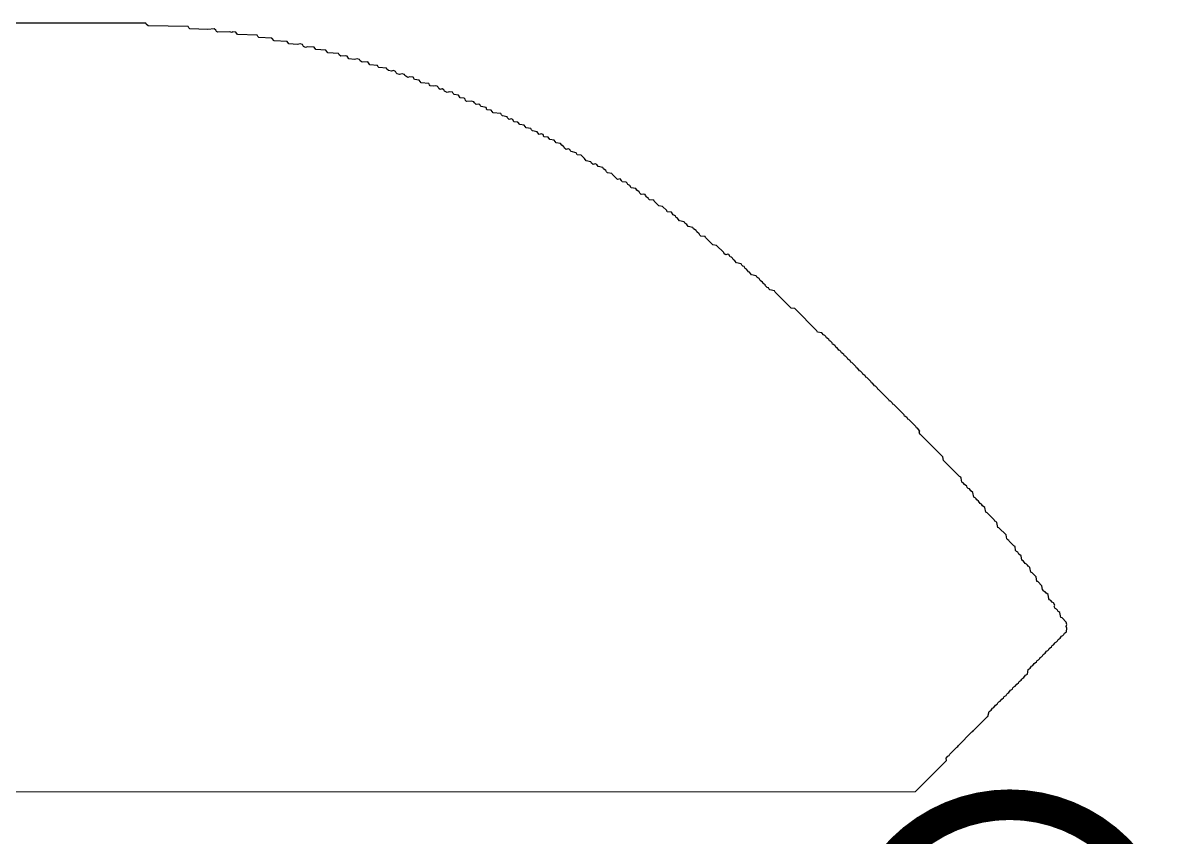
# Model space of a CAD drawing. Header units: inches. Extents: x -10 to 344, y -7 to 75.
# Drawn here: x 13.6 to 15.517, y 11.606 to 12.957 of the extents above; entities that cross this region are included whole.
import ezdxf

# ---------------------------------------------------------------- set-up
doc = ezdxf.new("R2010")
doc.units = ezdxf.units.IN
doc.layers.add('Bottom Overlay', color=54, linetype='Continuous')
doc.layers.add('Drill Drawing', color=1, linetype='Continuous')

msp = doc.modelspace()

# ---------------------------------------------------------------- linework, layer by layer
at = {"layer": 'Bottom Overlay'}
for p, q in [((13.8038, 12.9571), (9.5402, 12.9561)), ((13.8044, 12.9555), (13.8038, 12.9571)), ((13.8075, 12.9524), (13.8044, 12.9555)), ((13.874, 12.9514), (13.8075, 12.9524)), ((13.8751, 12.9493), (13.874, 12.9514)), ((13.8766, 12.9477), (13.8751, 12.9493)), ((13.9068, 12.9467), (13.8766, 12.9477)), ((13.9172, 12.9477), (13.9068, 12.9467)), ((13.9198, 12.9451), (13.9172, 12.9477)), ((13.9208, 12.9431), (13.9198, 12.9451)), ((13.9229, 12.942), (13.9208, 12.9431)), ((13.9432, 12.9425), (13.9229, 12.942)), ((13.9463, 12.9415), (13.9432, 12.9425)), ((13.9474, 12.9425), (13.9463, 12.9415)), ((13.9531, 12.942), (13.9474, 12.9425)), ((13.9557, 12.9384), (13.9531, 12.942)), ((13.9884, 12.9368), (13.9557, 12.9384)), ((13.9895, 12.9347), (13.9884, 12.9368)), ((13.991, 12.9332), (13.9895, 12.9347)), ((14.0129, 12.9321), (13.991, 12.9332)), ((14.0165, 12.9275), (14.0129, 12.9321)), ((14.0383, 12.9264), (14.0165, 12.9275)), ((14.0409, 12.9228), (14.0383, 12.9264)), ((14.0555, 12.9217), (14.0409, 12.9228)), ((14.0597, 12.9228), (14.0555, 12.9217)), ((14.0638, 12.9217), (14.0597, 12.9228)), ((14.0654, 12.9181), (14.0638, 12.9217)), ((14.069, 12.9165), (14.0654, 12.9181)), ((14.0721, 12.9176), (14.069, 12.9165)), ((14.0831, 12.9171), (14.0721, 12.9176)), ((14.0857, 12.9134), (14.0831, 12.9171)), ((14.1023, 12.9124), (14.0857, 12.9134)), ((14.1059, 12.9077), (14.1023, 12.9124)), ((14.1236, 12.9067), (14.1059, 12.9077)), ((14.1247, 12.9046), (14.1236, 12.9067)), ((14.1273, 12.902), (14.1247, 12.9046)), ((14.1351, 12.9025), (14.1273, 12.902)), ((14.1377, 12.902), (14.1351, 12.9025)), ((14.1408, 12.8978), (14.1377, 12.902)), ((14.1501, 12.8968), (14.1408, 12.8978)), ((14.1543, 12.8978), (14.1501, 12.8968)), ((14.1585, 12.8968), (14.1543, 12.8978)), ((14.1595, 12.8947), (14.1585, 12.8968)), ((14.1631, 12.8921), (14.1595, 12.8947)), ((14.172, 12.8926), (14.1631, 12.8921)), ((14.1756, 12.8879), (14.172, 12.8926)), ((14.1881, 12.8869), (14.1756, 12.8879)), ((14.1891, 12.8848), (14.1881, 12.8869)), ((14.1907, 12.8833), (14.1891, 12.8848)), ((14.2032, 12.8822), (14.1907, 12.8833)), ((14.2037, 12.8807), (14.2032, 12.8822)), ((14.2063, 12.8781), (14.2037, 12.8807)), ((14.2115, 12.877), (14.2063, 12.8781)), ((14.2146, 12.8781), (14.2115, 12.877)), ((14.2183, 12.8765), (14.2146, 12.8781)), ((14.2193, 12.8744), (14.2183, 12.8765)), ((14.2209, 12.8729), (14.2193, 12.8744)), ((14.225, 12.8718), (14.2209, 12.8729)), ((14.2292, 12.8729), (14.225, 12.8718)), ((14.2333, 12.8718), (14.2292, 12.8729)), ((14.2339, 12.8703), (14.2333, 12.8718)), ((14.2385, 12.8666), (14.2339, 12.8703)), ((14.2417, 12.8677), (14.2385, 12.8666)), ((14.2474, 12.8671), (14.2417, 12.8677)), ((14.25, 12.8635), (14.2474, 12.8671)), ((14.2573, 12.8625), (14.25, 12.8635)), ((14.2609, 12.8578), (14.2573, 12.8625)), ((14.2734, 12.8567), (14.2609, 12.8578)), ((14.2744, 12.8547), (14.2734, 12.8567)), ((14.276, 12.8531), (14.2744, 12.8547)), ((14.2812, 12.8521), (14.276, 12.8531)), ((14.2843, 12.8531), (14.2812, 12.8521)), ((14.2874, 12.8521), (14.2843, 12.8531)), ((14.289, 12.8505), (14.2874, 12.8521)), ((14.29, 12.8484), (14.289, 12.8505)), ((14.2926, 12.8469), (14.29, 12.8484)), ((14.2957, 12.8479), (14.2926, 12.8469)), ((14.2983, 12.8463), (14.2957, 12.8479)), ((14.2994, 12.8443), (14.2983, 12.8463)), ((14.304, 12.8417), (14.2994, 12.8443)), ((14.3072, 12.8427), (14.304, 12.8417)), ((14.3129, 12.8422), (14.3072, 12.8427)), ((14.3139, 12.8401), (14.3129, 12.8422)), ((14.3155, 12.8385), (14.3139, 12.8401)), ((14.3228, 12.8375), (14.3155, 12.8385)), ((14.3254, 12.8328), (14.3228, 12.8375)), ((14.3321, 12.8323), (14.3254, 12.8328)), ((14.3337, 12.8307), (14.3321, 12.8323)), ((14.3347, 12.8287), (14.3337, 12.8307)), ((14.3363, 12.8271), (14.3347, 12.8287)), ((14.3441, 12.8276), (14.3363, 12.8271)), ((14.3482, 12.8266), (14.3441, 12.8276)), ((14.3493, 12.8245), (14.3482, 12.8266)), ((14.3519, 12.8219), (14.3493, 12.8245)), ((14.3555, 12.8224), (14.3519, 12.8219)), ((14.3581, 12.8219), (14.3555, 12.8224)), ((14.3586, 12.8203), (14.3581, 12.8219)), ((14.3602, 12.8188), (14.3586, 12.8203)), ((14.3685, 12.8167), (14.3602, 12.8188)), ((14.3701, 12.8131), (14.3685, 12.8167)), ((14.3768, 12.8125), (14.3701, 12.8131)), ((14.3805, 12.8079), (14.3768, 12.8125)), ((14.393, 12.8068), (14.3805, 12.8079)), ((14.394, 12.8047), (14.393, 12.8068)), ((14.3956, 12.8032), (14.394, 12.8047)), ((14.4034, 12.8016), (14.3956, 12.8032)), ((14.4044, 12.7995), (14.4034, 12.8016)), ((14.407, 12.7969), (14.4044, 12.7995)), ((14.4101, 12.798), (14.407, 12.7969)), ((14.4132, 12.7969), (14.4101, 12.798)), ((14.4148, 12.7933), (14.4132, 12.7969)), ((14.4216, 12.7928), (14.4148, 12.7933)), ((14.4247, 12.7886), (14.4216, 12.7928)), ((14.432, 12.7876), (14.4247, 12.7886)), ((14.4351, 12.7834), (14.432, 12.7876)), ((14.4429, 12.7819), (14.4351, 12.7834)), ((14.4439, 12.7798), (14.4429, 12.7819)), ((14.4455, 12.7782), (14.4439, 12.7798)), ((14.4533, 12.7767), (14.4455, 12.7782)), ((14.4543, 12.7746), (14.4533, 12.7767)), ((14.4569, 12.772), (14.4543, 12.7746)), ((14.46, 12.773), (14.4569, 12.772)), ((14.4632, 12.772), (14.46, 12.773)), ((14.4647, 12.7683), (14.4632, 12.772)), ((14.4715, 12.7678), (14.4647, 12.7683)), ((14.4746, 12.7637), (14.4715, 12.7678)), ((14.4819, 12.7626), (14.4746, 12.7637)), ((14.485, 12.7585), (14.4819, 12.7626)), ((14.4923, 12.7574), (14.485, 12.7585)), ((14.4943, 12.7543), (14.4923, 12.7574)), ((14.498, 12.7517), (14.4943, 12.7543)), ((14.499, 12.7496), (14.498, 12.7517)), ((14.5016, 12.747), (14.499, 12.7496)), ((14.5047, 12.7481), (14.5016, 12.747)), ((14.5079, 12.747), (14.5047, 12.7481)), ((14.5084, 12.7455), (14.5079, 12.747)), ((14.51, 12.7439), (14.5084, 12.7455)), ((14.5183, 12.7418), (14.51, 12.7439)), ((14.5198, 12.7382), (14.5183, 12.7418)), ((14.5266, 12.7377), (14.5198, 12.7382)), ((14.5323, 12.732), (14.5266, 12.7377)), ((14.5349, 12.7283), (14.5323, 12.732)), ((14.5427, 12.7268), (14.5349, 12.7283)), ((14.5437, 12.7247), (14.5427, 12.7268)), ((14.5463, 12.7221), (14.5437, 12.7247)), ((14.5495, 12.7231), (14.5463, 12.7221)), ((14.5526, 12.7221), (14.5495, 12.7231)), ((14.5547, 12.719), (14.5526, 12.7221)), ((14.5625, 12.7174), (14.5547, 12.719)), ((14.5635, 12.7153), (14.5625, 12.7174)), ((14.5677, 12.7122), (14.5635, 12.7153)), ((14.5687, 12.7101), (14.5677, 12.7122)), ((14.5703, 12.7086), (14.5687, 12.7101)), ((14.5775, 12.7075), (14.5703, 12.7086)), ((14.5781, 12.706), (14.5775, 12.7075)), ((14.5869, 12.6971), (14.5781, 12.706)), ((14.5911, 12.6982), (14.5869, 12.6971)), ((14.5937, 12.6956), (14.5911, 12.6982)), ((14.5947, 12.6935), (14.5937, 12.6956)), ((14.6015, 12.693), (14.5947, 12.6935)), ((14.603, 12.6914), (14.6015, 12.693)), ((14.6041, 12.6893), (14.603, 12.6914)), ((14.6072, 12.6872), (14.6041, 12.6893)), ((14.6098, 12.6836), (14.6072, 12.6872)), ((14.6171, 12.6826), (14.6098, 12.6836)), ((14.6191, 12.6794), (14.6171, 12.6826)), ((14.6228, 12.6768), (14.6191, 12.6794)), ((14.6238, 12.6748), (14.6228, 12.6768)), ((14.6264, 12.6722), (14.6238, 12.6748)), ((14.6295, 12.6732), (14.6264, 12.6722)), ((14.6327, 12.6722), (14.6295, 12.6732)), ((14.6332, 12.6706), (14.6327, 12.6722)), ((14.6358, 12.668), (14.6332, 12.6706)), ((14.6379, 12.667), (14.6358, 12.668)), ((14.6384, 12.6654), (14.6379, 12.667)), ((14.6399, 12.6638), (14.6384, 12.6654)), ((14.6472, 12.6628), (14.6399, 12.6638)), ((14.6477, 12.6612), (14.6472, 12.6628)), ((14.6555, 12.6534), (14.6477, 12.6612)), ((14.6618, 12.6524), (14.6555, 12.6534)), ((14.6685, 12.6456), (14.6618, 12.6524)), ((14.6696, 12.6436), (14.6685, 12.6456)), ((14.6763, 12.643), (14.6696, 12.6436)), ((14.6795, 12.6389), (14.6763, 12.643)), ((14.6815, 12.6378), (14.6795, 12.6389)), ((14.6831, 12.6363), (14.6815, 12.6378)), ((14.6841, 12.6342), (14.6831, 12.6363)), ((14.6857, 12.6337), (14.6841, 12.6342)), ((14.6899, 12.6285), (14.6857, 12.6337)), ((14.6977, 12.6269), (14.6899, 12.6285)), ((14.6987, 12.6248), (14.6977, 12.6269)), ((14.7018, 12.6228), (14.6987, 12.6248)), ((14.7044, 12.6191), (14.7018, 12.6228)), ((14.7122, 12.6176), (14.7044, 12.6191)), ((14.7133, 12.6155), (14.7122, 12.6176)), ((14.7174, 12.6124), (14.7133, 12.6155)), ((14.7185, 12.6103), (14.7174, 12.6124)), ((14.7226, 12.6072), (14.7185, 12.6103)), ((14.7237, 12.6051), (14.7226, 12.6072)), ((14.7252, 12.6035), (14.7237, 12.6051)), ((14.7325, 12.6025), (14.7252, 12.6035)), ((14.733, 12.6009), (14.7325, 12.6025)), ((14.745, 12.589), (14.733, 12.6009)), ((14.7512, 12.5879), (14.745, 12.589)), ((14.7632, 12.576), (14.7512, 12.5879)), ((14.7642, 12.5739), (14.7632, 12.576)), ((14.7668, 12.5723), (14.7642, 12.5739)), ((14.7699, 12.5734), (14.7668, 12.5723)), ((14.7715, 12.5728), (14.7699, 12.5734)), ((14.7741, 12.5692), (14.7715, 12.5728)), ((14.7762, 12.5682), (14.7741, 12.5692)), ((14.7777, 12.5666), (14.7762, 12.5682)), ((14.7788, 12.5645), (14.7777, 12.5666)), ((14.7819, 12.5624), (14.7788, 12.5645)), ((14.7845, 12.5588), (14.7819, 12.5624)), ((14.7923, 12.5572), (14.7845, 12.5588)), ((14.7933, 12.5552), (14.7923, 12.5572)), ((14.7949, 12.5536), (14.7933, 12.5552)), ((14.797, 12.5526), (14.7949, 12.5536)), ((14.799, 12.5494), (14.797, 12.5526)), ((14.8011, 12.5484), (14.799, 12.5494)), ((14.8042, 12.5442), (14.8011, 12.5484)), ((14.8063, 12.5432), (14.8042, 12.5442)), ((14.8094, 12.539), (14.8063, 12.5432)), ((14.8172, 12.5375), (14.8094, 12.539)), ((14.8183, 12.5354), (14.8172, 12.5375)), ((14.8198, 12.5338), (14.8183, 12.5354)), ((14.8219, 12.5328), (14.8198, 12.5338)), ((14.824, 12.5297), (14.8219, 12.5328)), ((14.8276, 12.5271), (14.824, 12.5297)), ((14.8287, 12.525), (14.8276, 12.5271)), ((14.8302, 12.5234), (14.8287, 12.525)), ((14.8323, 12.5224), (14.8302, 12.5234)), ((14.8328, 12.5208), (14.8323, 12.5224)), ((14.8354, 12.5182), (14.8328, 12.5208)), ((14.8375, 12.5172), (14.8354, 12.5182)), ((14.838, 12.5156), (14.8375, 12.5172)), ((14.8396, 12.5141), (14.838, 12.5156)), ((14.8474, 12.5125), (14.8396, 12.5141)), ((14.8484, 12.5104), (14.8474, 12.5125)), ((14.875, 12.4839), (14.8484, 12.5104)), ((14.8812, 12.4829), (14.875, 12.4839)), ((14.9181, 12.446), (14.8812, 12.4829)), ((14.9192, 12.4439), (14.9181, 12.446)), ((14.9264, 12.4429), (14.9192, 12.4439)), ((14.929, 12.4392), (14.9264, 12.4429)), ((14.9311, 12.4382), (14.929, 12.4392)), ((14.9327, 12.4366), (14.9311, 12.4382)), ((14.9337, 12.4345), (14.9327, 12.4366)), ((14.9353, 12.434), (14.9337, 12.4345)), ((14.9379, 12.4314), (14.9353, 12.434)), ((14.9389, 12.4293), (14.9379, 12.4314)), ((14.9405, 12.4288), (14.9389, 12.4293)), ((14.9431, 12.4262), (14.9405, 12.4288)), ((14.9441, 12.4241), (14.9431, 12.4262)), ((14.9457, 12.4236), (14.9441, 12.4241)), ((14.9483, 12.421), (14.9457, 12.4236)), ((14.9493, 12.4189), (14.9483, 12.421)), ((14.9509, 12.4184), (14.9493, 12.4189)), ((14.9535, 12.4158), (14.9509, 12.4184)), ((14.9545, 12.4137), (14.9535, 12.4158)), ((14.9561, 12.4132), (14.9545, 12.4137)), ((14.9576, 12.4117), (14.9561, 12.4132)), ((14.9587, 12.4096), (14.9576, 12.4117)), ((14.9602, 12.4091), (14.9587, 12.4096)), ((14.9628, 12.4065), (14.9602, 12.4091)), ((14.9639, 12.4044), (14.9628, 12.4065)), ((14.9654, 12.4039), (14.9639, 12.4044)), ((14.968, 12.4013), (14.9654, 12.4039)), ((14.9691, 12.3992), (14.968, 12.4013)), ((14.9706, 12.3987), (14.9691, 12.3992)), ((14.9732, 12.3961), (14.9706, 12.3987)), ((14.9743, 12.394), (14.9732, 12.3961)), ((14.9758, 12.3935), (14.9743, 12.394)), ((14.9826, 12.3867), (14.9758, 12.3935)), ((14.9836, 12.3846), (14.9826, 12.3867)), ((14.9852, 12.3841), (14.9836, 12.3846)), ((14.9878, 12.3815), (14.9852, 12.3841)), ((14.9888, 12.3794), (14.9878, 12.3815)), ((14.9904, 12.3789), (14.9888, 12.3794)), ((14.993, 12.3763), (14.9904, 12.3789)), ((14.994, 12.3742), (14.993, 12.3763)), ((14.9956, 12.3737), (14.994, 12.3742)), ((14.9982, 12.3711), (14.9956, 12.3737)), ((14.9992, 12.369), (14.9982, 12.3711)), ((15.0008, 12.3685), (14.9992, 12.369)), ((15.0075, 12.3617), (15.0008, 12.3685)), ((15.0086, 12.3597), (15.0075, 12.3617)), ((15.0102, 12.3591), (15.0086, 12.3597)), ((15.0127, 12.3565), (15.0102, 12.3591)), ((15.0138, 12.3545), (15.0127, 12.3565)), ((15.0153, 12.3539), (15.0138, 12.3545)), ((15.018, 12.3513), (15.0153, 12.3539)), ((15.019, 12.3493), (15.018, 12.3513)), ((15.0205, 12.3487), (15.019, 12.3493)), ((15.0377, 12.3316), (15.0205, 12.3487)), ((15.0387, 12.3295), (15.0377, 12.3316)), ((15.0403, 12.329), (15.0387, 12.3295)), ((15.0429, 12.3264), (15.0403, 12.329)), ((15.044, 12.3243), (15.0429, 12.3264)), ((15.0455, 12.3238), (15.044, 12.3243)), ((15.0627, 12.3066), (15.0455, 12.3238)), ((15.0637, 12.3045), (15.0627, 12.3066)), ((15.0653, 12.304), (15.0637, 12.3045)), ((15.0679, 12.3014), (15.0653, 12.304)), ((15.0689, 12.2993), (15.0679, 12.3014)), ((15.0705, 12.2988), (15.0689, 12.2993)), ((15.0824, 12.2869), (15.0705, 12.2988)), ((15.0835, 12.2848), (15.0824, 12.2869)), ((15.085, 12.2843), (15.0835, 12.2848)), ((15.0887, 12.2796), (15.085, 12.2843)), ((15.0876, 12.2785), (15.0887, 12.2796)), ((15.0887, 12.2744), (15.0876, 12.2785)), ((15.0902, 12.2739), (15.0887, 12.2744)), ((15.1271, 12.237), (15.0902, 12.2739)), ((15.1282, 12.2307), (15.1271, 12.237)), ((15.1547, 12.2042), (15.1282, 12.2307)), ((15.1568, 12.2032), (15.1547, 12.2042)), ((15.1578, 12.2011), (15.1568, 12.2032)), ((15.1589, 12.1948), (15.1578, 12.2011)), ((15.1609, 12.1938), (15.1589, 12.1948)), ((15.163, 12.1907), (15.1609, 12.1938)), ((15.1667, 12.1881), (15.163, 12.1907)), ((15.1677, 12.186), (15.1667, 12.1881)), ((15.1693, 12.1844), (15.1677, 12.186)), ((15.1713, 12.1834), (15.1693, 12.1844)), ((15.1734, 12.1803), (15.1713, 12.1834)), ((15.1771, 12.1777), (15.1734, 12.1803)), ((15.1786, 12.1699), (15.1771, 12.1777)), ((15.1807, 12.1688), (15.1786, 12.1699)), ((15.1823, 12.1673), (15.1807, 12.1688)), ((15.1833, 12.1652), (15.1823, 12.1673)), ((15.1864, 12.1631), (15.1833, 12.1652)), ((15.189, 12.1595), (15.1864, 12.1631)), ((15.1911, 12.1584), (15.189, 12.1595)), ((15.1932, 12.1553), (15.1911, 12.1584)), ((15.1968, 12.1527), (15.1932, 12.1553)), ((15.1984, 12.1449), (15.1968, 12.1527)), ((15.2005, 12.1439), (15.1984, 12.1449)), ((15.2124, 12.1319), (15.2005, 12.1439)), ((15.2135, 12.1298), (15.2124, 12.1319)), ((15.215, 12.1293), (15.2135, 12.1298)), ((15.2166, 12.1278), (15.215, 12.1293)), ((15.2187, 12.1194), (15.2166, 12.1278)), ((15.2202, 12.1189), (15.2187, 12.1194)), ((15.2322, 12.107), (15.2202, 12.1189)), ((15.2332, 12.1007), (15.2322, 12.107)), ((15.2348, 12.0992), (15.2332, 12.1007)), ((15.2369, 12.0981), (15.2348, 12.0992)), ((15.2374, 12.0966), (15.2369, 12.0981)), ((15.2452, 12.0888), (15.2374, 12.0966)), ((15.2473, 12.0877), (15.2452, 12.0888)), ((15.2478, 12.081), (15.2473, 12.0877)), ((15.2493, 12.0794), (15.2478, 12.081)), ((15.2514, 12.0784), (15.2493, 12.0794)), ((15.2535, 12.0752), (15.2514, 12.0784)), ((15.2571, 12.0726), (15.2535, 12.0752)), ((15.2582, 12.0654), (15.2571, 12.0726)), ((15.2613, 12.0633), (15.2582, 12.0654)), ((15.2639, 12.0596), (15.2613, 12.0633)), ((15.266, 12.0586), (15.2639, 12.0596)), ((15.2675, 12.057), (15.266, 12.0586)), ((15.2686, 12.055), (15.2675, 12.057)), ((15.2701, 12.0544), (15.2686, 12.055)), ((15.2717, 12.0529), (15.2701, 12.0544)), ((15.2733, 12.0451), (15.2717, 12.0529)), ((15.2753, 12.044), (15.2733, 12.0451)), ((15.2821, 12.0373), (15.2753, 12.044)), ((15.2831, 12.03), (15.2821, 12.0373)), ((15.2847, 12.0295), (15.2831, 12.03)), ((15.2914, 12.0227), (15.2847, 12.0295)), ((15.2925, 12.0165), (15.2914, 12.0227)), ((15.2951, 12.0139), (15.2925, 12.0165)), ((15.2972, 12.0128), (15.2951, 12.0139)), ((15.2982, 12.0108), (15.2972, 12.0128)), ((15.3018, 12.0082), (15.2982, 12.0108)), ((15.3029, 12.0009), (15.3018, 12.0082)), ((15.3044, 11.9993), (15.3029, 12.0009)), ((15.3065, 11.9983), (15.3044, 11.9993)), ((15.3086, 11.9952), (15.3065, 11.9983)), ((15.3107, 11.9941), (15.3086, 11.9952)), ((15.3133, 11.9905), (15.3107, 11.9941)), ((15.3122, 11.9884), (15.3133, 11.9905)), ((15.3138, 11.9848), (15.3122, 11.9884)), ((15.3159, 11.9837), (15.3138, 11.9848)), ((15.3174, 11.9822), (15.3159, 11.9837)), ((15.3185, 11.9801), (15.3174, 11.9822)), ((15.32, 11.9796), (15.3185, 11.9801)), ((15.3216, 11.978), (15.32, 11.9796)), ((15.3232, 11.9702), (15.3216, 11.978)), ((15.3252, 11.9692), (15.3232, 11.9702)), ((15.332, 11.9624), (15.3252, 11.9692)), ((15.333, 11.9583), (15.332, 11.9624)), ((15.332, 11.9551), (15.333, 11.9583)), ((15.333, 11.952), (15.332, 11.9551)), ((15.3325, 11.9463), (15.333, 11.952)), ((15.3133, 11.9271), (15.3138, 11.9286)), ((15.3138, 11.9286), (15.3159, 11.9297)), ((15.3159, 11.9297), (15.3174, 11.9312)), ((15.3174, 11.9312), (15.3185, 11.9333)), ((15.3185, 11.9333), (15.3221, 11.9359)), ((15.3221, 11.9359), (15.3242, 11.939)), ((15.3242, 11.939), (15.3263, 11.9401)), ((15.3263, 11.9401), (15.3278, 11.9416)), ((15.3278, 11.9416), (15.3289, 11.9437)), ((15.3289, 11.9437), (15.3325, 11.9463)), ((15.2935, 11.9083), (15.2972, 11.9109)), ((15.2972, 11.9109), (15.2992, 11.9141)), ((15.2992, 11.9141), (15.3013, 11.9151)), ((15.3013, 11.9151), (15.3029, 11.9167)), ((15.3029, 11.9167), (15.3039, 11.9187)), ((15.3039, 11.9187), (15.3076, 11.9213)), ((15.3076, 11.9213), (15.3086, 11.9234)), ((15.3086, 11.9234), (15.3107, 11.9245)), ((15.3107, 11.9245), (15.3133, 11.9271)), ((15.2743, 11.8891), (15.2764, 11.8901)), ((15.2764, 11.8901), (15.2779, 11.8917)), ((15.2779, 11.8917), (15.279, 11.8938)), ((15.279, 11.8938), (15.2826, 11.8964)), ((15.2826, 11.8964), (15.2836, 11.8985)), ((15.2836, 11.8985), (15.2857, 11.8995)), ((15.2857, 11.8995), (15.2883, 11.9021)), ((15.2883, 11.9021), (15.2888, 11.9037)), ((15.2888, 11.9037), (15.2909, 11.9047)), ((15.2909, 11.9047), (15.2925, 11.9063)), ((15.2925, 11.9063), (15.2935, 11.9083)), ((15.2618, 11.8704), (15.2644, 11.874)), ((15.2644, 11.874), (15.2675, 11.8761)), ((15.2675, 11.8761), (15.2686, 11.8834)), ((15.2686, 11.8834), (15.2722, 11.886)), ((15.2722, 11.886), (15.2743, 11.8891)), ((15.2426, 11.8511), (15.2436, 11.8532)), ((15.2436, 11.8532), (15.2452, 11.8548)), ((15.2452, 11.8548), (15.2473, 11.8558)), ((15.2473, 11.8558), (15.2499, 11.8595)), ((15.2499, 11.8595), (15.253, 11.8615)), ((15.253, 11.8615), (15.254, 11.8636)), ((15.254, 11.8636), (15.2571, 11.8657)), ((15.2571, 11.8657), (15.2582, 11.8678)), ((15.2582, 11.8678), (15.2597, 11.8693)), ((15.2597, 11.8693), (15.2618, 11.8704)), ((15.2223, 11.8309), (15.2249, 11.8345)), ((15.2249, 11.8345), (15.228, 11.8366)), ((15.228, 11.8366), (15.2291, 11.8387)), ((15.2291, 11.8387), (15.2322, 11.8407)), ((15.2322, 11.8407), (15.2332, 11.8428)), ((15.2332, 11.8428), (15.2348, 11.8444)), ((15.2348, 11.8444), (15.2369, 11.8454)), ((15.2369, 11.8454), (15.2395, 11.8491)), ((15.2395, 11.8491), (15.2426, 11.8511)), ((15.202, 11.8054), (15.2041, 11.8137)), ((15.2041, 11.8137), (15.2072, 11.8158)), ((15.2072, 11.8158), (15.2083, 11.8179)), ((15.2083, 11.8179), (15.2098, 11.8194)), ((15.2098, 11.8194), (15.2119, 11.8205)), ((15.2119, 11.8205), (15.2145, 11.8241)), ((15.2145, 11.8241), (15.2176, 11.8262)), ((15.2176, 11.8262), (15.2187, 11.8283)), ((15.2187, 11.8283), (15.2202, 11.8298)), ((15.2202, 11.8298), (15.2223, 11.8309)), ((15.1781, 11.7825), (15.2005, 11.8049)), ((15.2005, 11.8049), (15.202, 11.8054)), ((15.1531, 11.7575), (15.1755, 11.7799)), ((15.1755, 11.7799), (15.1771, 11.7804)), ((15.1771, 11.7804), (15.1781, 11.7825)), ((15.1521, 11.7555), (15.1531, 11.7575)), ((15.1329, 11.7362), (15.1355, 11.7399)), ((15.1355, 11.7399), (15.1375, 11.7409)), ((15.1375, 11.7409), (15.1386, 11.743)), ((15.1386, 11.743), (15.1505, 11.7549)), ((15.1505, 11.7549), (15.1521, 11.7555)), ((15.0819, 11.6811), (15.1334, 11.7326)), ((15.1334, 11.7326), (15.1329, 11.7362)), ((11.5067, 11.6801), (15.0819, 11.6811))]:
    msp.add_line(p, q, dxfattribs=at)
at = {"layer": 'Drill Drawing'}
msp.add_lwpolyline([(15.4921, 11.4051, 0.0508, 0.0508, 1), (14.9841, 11.4051, 0.0508, 0.0508, 1)], format="xyseb", close=True, dxfattribs=at)

doc.saveas('drawing.dxf')
